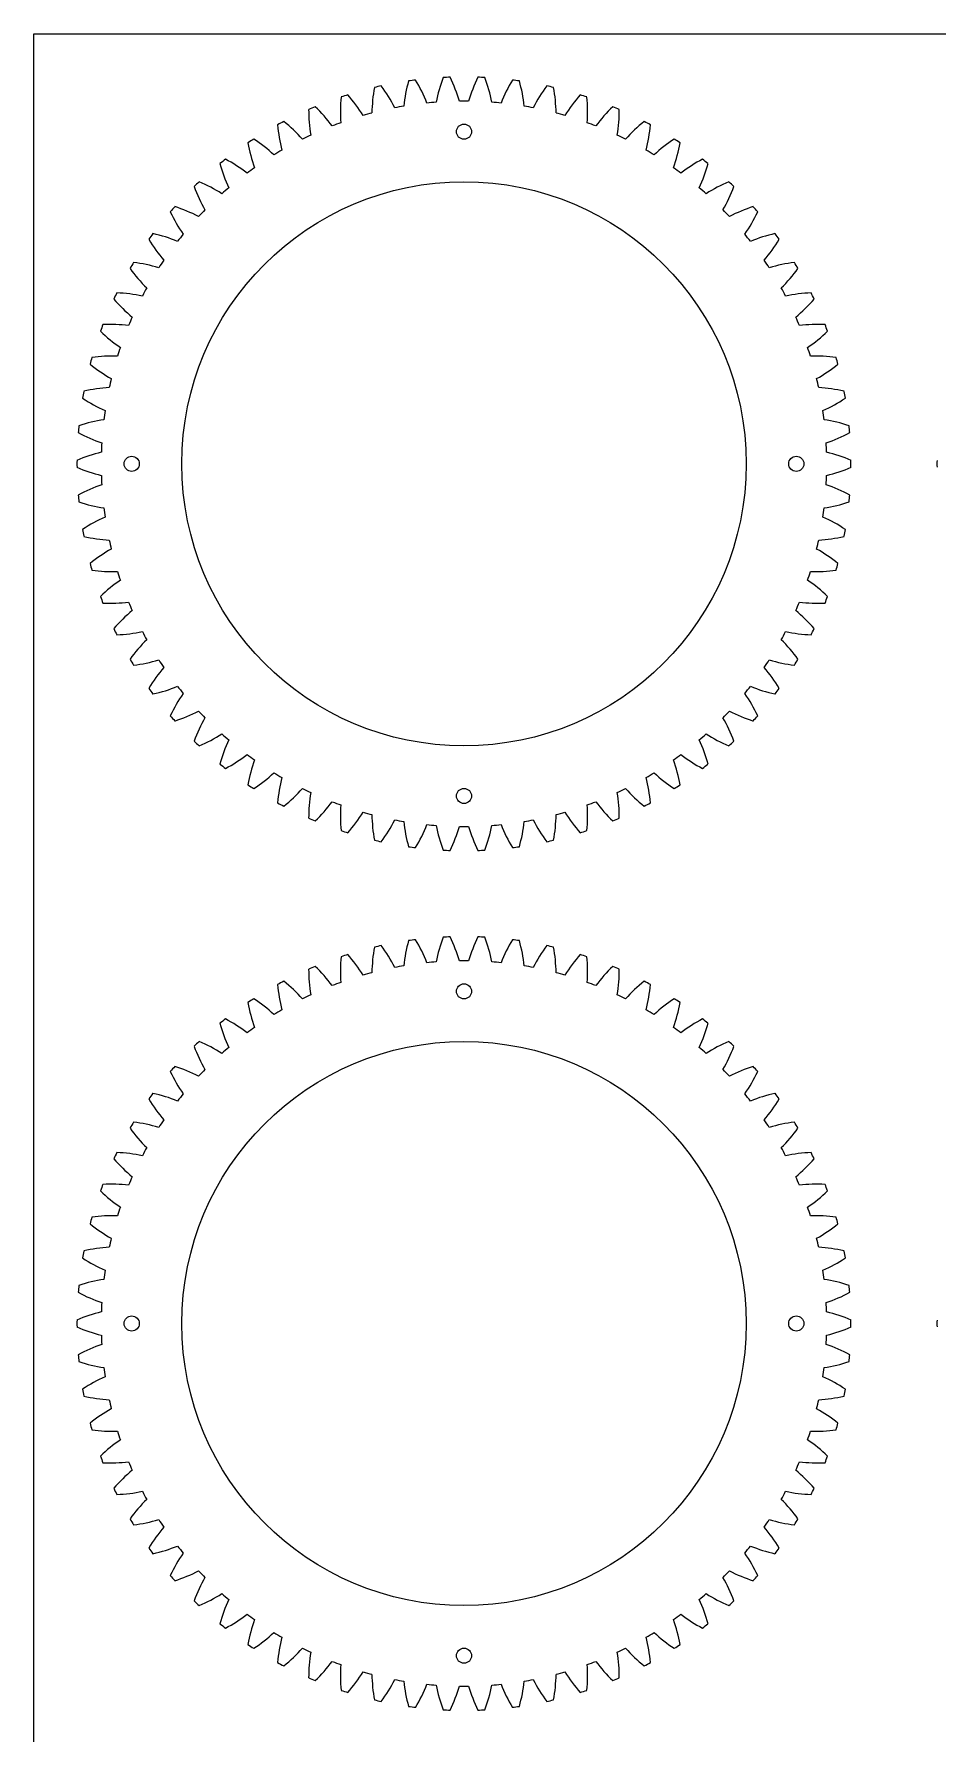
# Model space of a CAD drawing. Header units: inches. Extents: x 0 to 48, y -0.6 to 48.
# Drawn here: x 0 to 8.4, y 32.19 to 48 of the extents above; entities that cross this region are included whole.
import ezdxf

# ---------------------------------------------------------------- set-up
doc = ezdxf.new("R2010")
doc.units = ezdxf.units.IN
doc.header["$MEASUREMENT"] = 0

msp = doc.modelspace()

# ---------------------------------------------------------------- linework, layer by layer
at = {"color": 7, "linetype": 'Continuous'}
for p, q in [((0, 0), (0, 48)), ((0, 48), (48, 48))]:
    msp.add_line(p, q, dxfattribs=at)
for centre, radius in [((4, 47.091), 0.0703), ((4, 44), 2.625), ((0.909, 44), 0.0703), ((7.091, 44), 0.0703), ((4, 40.909), 0.0703), ((4, 39.091), 0.0703), ((4, 36), 2.625), ((0.909, 36), 0.0703), ((7.091, 36), 0.0703), ((4, 32.909), 0.0703)]:
    msp.add_circle(centre, radius, dxfattribs=at)
for centre, radius, start, end in [((5.114, 47.095), 1.4, 159.0668, 168.8661), ((4, 44), 3.6, 92.0569, 93.0859), ((2.613, 46.982), 1.4, 16.2767, 26.076), ((5.387, 46.982), 1.4, 153.924, 163.7233), ((4, 44), 3.6, 86.9141, 87.9431), ((2.886, 47.095), 1.4, 11.1339, 20.9332), ((4, 44), 3.6, 107.4855, 108.5145), ((1.87, 46.506), 1.4, 31.7053, 41.5046), ((4.543, 47.244), 1.4, 169.3525, 179.1519), ((4, 44), 3.6, 102.3426, 103.3716), ((2.103, 46.687), 1.4, 26.5624, 36.3618), ((4.832, 47.182), 1.4, 164.2097, 174.009), ((4, 44), 3.6, 97.1998, 98.2288), ((2.352, 46.846), 1.4, 21.4196, 31.2189), ((5.648, 46.846), 1.4, 148.7811, 158.5804), ((4, 44), 3.6, 81.7712, 82.8002), ((3.168, 47.182), 1.4, 5.991, 15.7903), ((5.897, 46.687), 1.4, 143.6382, 153.4376), ((4, 44), 3.6, 76.6284, 77.6574), ((3.457, 47.244), 1.4, 0.8481, 10.6475), ((6.13, 46.506), 1.4, 138.4954, 148.2947), ((4, 44), 3.6, 71.4855, 72.5145), ((4, 44), 3.6, 112.6284, 113.6574), ((3.955, 47.289), 1.4, 179.6382, 189.4376), ((1.654, 46.305), 1.4, 36.8481, 46.6475), ((4.25, 47.279), 1.4, 174.4954, 184.2947), ((4, 44), 3.375, 99.5587, 101.0127), ((4, 44), 3.375, 94.4159, 95.8699), ((4, 44), 3.375, 89.273, 90.727), ((4, 44), 3.375, 84.1301, 85.5841), ((4, 44), 3.375, 78.9873, 80.4413), ((3.75, 47.279), 1.4, 355.7053, 5.5046), ((6.346, 46.305), 1.4, 133.3525, 143.1519), ((4, 44), 3.6, 66.3426, 67.3716), ((4.045, 47.289), 1.4, 350.5624, 0.3618), ((4, 44), 3.6, 117.7712, 118.8002), ((3.661, 47.271), 1.4, 184.7811, 194.5804), ((1.457, 46.085), 1.4, 41.991, 51.7903), ((4, 44), 3.375, 109.8444, 111.2984), ((4, 44), 3.375, 104.7016, 106.1556), ((4, 44), 3.375, 73.8444, 75.2984), ((4, 44), 3.375, 68.7016, 70.1556), ((6.543, 46.085), 1.4, 128.2097, 138.009), ((4, 44), 3.6, 61.1998, 62.2288), ((4.339, 47.271), 1.4, 345.4196, 355.2189), ((4, 44), 3.6, 122.9141, 123.9431), ((3.369, 47.228), 1.4, 189.924, 199.7233), ((1.28, 45.849), 1.4, 47.1339, 56.9332), ((4, 44), 3.375, 114.9873, 116.4413), ((4, 44), 3.375, 63.5587, 65.0127), ((6.72, 45.849), 1.4, 123.0668, 132.8661), ((4.631, 47.228), 1.4, 340.2767, 350.076), ((4, 44), 3.6, 56.0569, 57.0859), ((4, 44), 3.6, 128.0569, 129.0859), ((1.125, 45.598), 1.4, 52.2767, 62.076), ((4, 44), 3.375, 120.1301, 121.5841), ((4, 44), 3.375, 58.4159, 59.8699), ((6.875, 45.598), 1.4, 117.924, 127.7233), ((4, 44), 3.6, 50.9141, 51.9431), ((3.082, 47.158), 1.4, 195.0668, 204.8661), ((4, 44), 3.375, 125.273, 126.727), ((4, 44), 3.375, 53.273, 54.727), ((4.918, 47.158), 1.4, 335.1339, 344.9332), ((4, 44), 3.6, 133.1998, 134.2288), ((2.803, 47.063), 1.4, 200.2097, 210.009), ((0.994, 45.334), 1.4, 57.4196, 67.2189), ((4, 44), 3.375, 130.4159, 131.8699), ((4, 44), 3.375, 48.1301, 49.5841), ((7.006, 45.334), 1.4, 112.7811, 122.5804), ((5.197, 47.063), 1.4, 329.991, 339.7903), ((4, 44), 3.6, 45.7712, 46.8002), ((4, 44), 3.6, 138.3426, 139.3716), ((2.533, 46.944), 1.4, 205.3525, 215.1519), ((0.886, 45.059), 1.4, 62.5624, 72.3618), ((4, 44), 3.375, 135.5587, 137.0127), ((4, 44), 3.375, 42.9873, 44.4413), ((7.114, 45.059), 1.4, 107.6382, 117.4376), ((5.467, 46.944), 1.4, 324.8481, 334.6475), ((4, 44), 3.6, 40.6284, 41.6574), ((4, 44), 3.6, 143.4855, 144.5145), ((2.275, 46.8), 1.4, 210.4954, 220.2947), ((0.804, 44.775), 1.4, 67.7053, 77.5046), ((4, 44), 3.375, 140.7016, 142.1556), ((4, 44), 3.375, 37.8444, 39.2984), ((7.196, 44.775), 1.4, 102.4954, 112.2947), ((5.725, 46.8), 1.4, 319.7053, 329.5046), ((4, 44), 3.6, 35.4855, 36.5145), ((4, 44), 3.6, 148.6284, 149.6574), ((0.747, 44.486), 1.4, 72.8481, 82.6475), ((4, 44), 3.375, 145.8444, 147.2984), ((4, 44), 3.375, 32.7016, 34.1556), ((7.253, 44.486), 1.4, 97.3525, 107.1519), ((4, 44), 3.6, 30.3426, 31.3716), ((2.031, 46.634), 1.4, 215.6382, 225.4376), ((5.969, 46.634), 1.4, 314.5624, 324.3618), ((4, 44), 3.6, 153.7712, 154.8002), ((0.717, 44.192), 1.4, 77.991, 87.7903), ((4, 44), 3.375, 150.9873, 152.4413), ((4, 44), 3.375, 27.5587, 29.0127), ((7.283, 44.192), 1.4, 92.2097, 102.009), ((4, 44), 3.6, 25.1998, 26.2288), ((1.803, 46.447), 1.4, 220.7811, 230.5804), ((6.197, 46.447), 1.4, 309.4196, 319.2189), ((4, 44), 3.6, 158.9141, 159.9431), ((1.592, 46.24), 1.4, 225.924, 235.7233), ((0.713, 43.897), 1.4, 83.1339, 92.9332), ((4, 44), 3.375, 156.1301, 157.5841), ((4, 44), 3.375, 22.4159, 23.8699), ((7.287, 43.897), 1.4, 87.0668, 96.8661), ((6.408, 46.24), 1.4, 304.2767, 314.076), ((4, 44), 3.6, 20.0569, 21.0859), ((4, 44), 3.375, 161.273, 162.727), ((4, 44), 3.375, 17.273, 18.727), ((4, 44), 3.6, 164.0569, 165.0859), ((1.401, 46.016), 1.4, 231.0668, 240.8661), ((0.735, 43.603), 1.4, 88.2767, 98.076), ((7.265, 43.603), 1.4, 81.924, 91.7233), ((6.599, 46.016), 1.4, 299.1339, 308.9332), ((4, 44), 3.6, 14.9141, 15.9431), ((4, 44), 3.375, 166.4159, 167.8699), ((4, 44), 3.375, 12.1301, 13.5841), ((4, 44), 3.6, 169.1998, 170.2288), ((1.231, 45.774), 1.4, 236.2097, 246.009), ((0.784, 43.312), 1.4, 93.4196, 103.2189), ((7.216, 43.312), 1.4, 76.7811, 86.5804), ((6.769, 45.774), 1.4, 293.991, 303.7903), ((4, 44), 3.6, 9.7712, 10.8002), ((4, 44), 3.375, 171.5587, 173.0127), ((4, 44), 3.375, 6.9873, 8.4413), ((4, 44), 3.6, 174.3426, 175.3716), ((1.083, 45.519), 1.4, 241.3525, 251.1519), ((0.859, 43.026), 1.4, 98.5624, 108.3618), ((7.141, 43.026), 1.4, 71.6382, 81.4376), ((6.917, 45.519), 1.4, 288.8481, 298.6475), ((4, 44), 3.6, 4.6284, 5.6574), ((4, 44), 3.375, 176.7016, 178.1556), ((4, 44), 3.375, 1.8444, 3.2984), ((0.958, 42.748), 1.4, 103.7053, 113.5046), ((4, 44), 3.6, 179.4855, 180.5145), ((0.958, 45.252), 1.4, 246.4954, 256.2947), ((7.042, 42.748), 1.4, 66.4954, 76.2947), ((7.042, 45.252), 1.4, 283.7053, 293.5046), ((4, 44), 3.6, 359.4855, 0.5145), ((12, 44), 3.6, 179.4855, 180.5145), ((1.083, 42.481), 1.4, 108.8481, 118.6475), ((4, 44), 3.375, 181.8444, 183.2984), ((4, 44), 3.375, 356.7016, 358.1556), ((6.917, 42.481), 1.4, 61.3525, 71.1519), ((4, 44), 3.6, 184.6284, 185.6574), ((0.859, 44.974), 1.4, 251.6382, 261.4376), ((7.141, 44.974), 1.4, 278.5624, 288.3618), ((4, 44), 3.6, 354.3426, 355.3716), ((1.231, 42.226), 1.4, 113.991, 123.7903), ((4, 44), 3.375, 186.9873, 188.4413), ((4, 44), 3.375, 351.5587, 353.0127), ((6.769, 42.226), 1.4, 56.2097, 66.009), ((4, 44), 3.6, 189.7712, 190.8002), ((0.784, 44.688), 1.4, 256.7811, 266.5804), ((7.216, 44.688), 1.4, 273.4196, 283.2189), ((4, 44), 3.6, 349.1998, 350.2288), ((1.401, 41.984), 1.4, 119.1339, 128.9332), ((4, 44), 3.375, 192.1301, 193.5841), ((4, 44), 3.375, 346.4159, 347.8699), ((6.599, 41.984), 1.4, 51.0668, 60.8661), ((4, 44), 3.6, 194.9141, 195.9431), ((0.735, 44.397), 1.4, 261.924, 271.7233), ((7.265, 44.397), 1.4, 268.2767, 278.076), ((4, 44), 3.6, 344.0569, 345.0859), ((1.592, 41.76), 1.4, 124.2767, 134.076), ((4, 44), 3.375, 197.273, 198.727), ((4, 44), 3.375, 341.273, 342.727), ((6.408, 41.76), 1.4, 45.924, 55.7233), ((4, 44), 3.6, 200.0569, 201.0859), ((0.713, 44.103), 1.4, 267.0668, 276.8661), ((4, 44), 3.375, 202.4159, 203.8699), ((4, 44), 3.375, 336.1301, 337.5841), ((7.287, 44.103), 1.4, 263.1339, 272.9332), ((4, 44), 3.6, 338.9141, 339.9431), ((1.803, 41.553), 1.4, 129.4196, 139.2189), ((6.197, 41.553), 1.4, 40.7811, 50.5804), ((4, 44), 3.6, 205.1998, 206.2288), ((0.717, 43.808), 1.4, 272.2097, 282.009), ((4, 44), 3.375, 207.5587, 209.0127), ((4, 44), 3.375, 330.9873, 332.4413), ((7.283, 43.808), 1.4, 257.991, 267.7903), ((4, 44), 3.6, 333.7712, 334.8002), ((2.031, 41.366), 1.4, 134.5624, 144.3618), ((5.969, 41.366), 1.4, 35.6382, 45.4376), ((4, 44), 3.6, 210.3426, 211.3716), ((0.747, 43.514), 1.4, 277.3525, 287.1519), ((2.275, 41.2), 1.4, 139.7053, 149.5046), ((4, 44), 3.375, 212.7016, 214.1556), ((4, 44), 3.375, 325.8444, 327.2984), ((5.725, 41.2), 1.4, 30.4954, 40.2947), ((7.253, 43.514), 1.4, 252.8481, 262.6475), ((4, 44), 3.6, 328.6284, 329.6574), ((4, 44), 3.6, 215.4855, 216.5145), ((0.804, 43.225), 1.4, 282.4954, 292.2947), ((4, 44), 3.375, 217.8444, 219.2984), ((4, 44), 3.375, 320.7016, 322.1556), ((7.196, 43.225), 1.4, 247.7053, 257.5046), ((4, 44), 3.6, 323.4855, 324.5145), ((2.533, 41.056), 1.4, 144.8481, 154.6475), ((5.467, 41.056), 1.4, 25.3525, 35.1519), ((4, 44), 3.6, 220.6284, 221.6574), ((0.886, 42.941), 1.4, 287.6382, 297.4376), ((2.803, 40.937), 1.4, 149.991, 159.7903), ((4, 44), 3.375, 222.9873, 224.4413), ((4, 44), 3.375, 315.5587, 317.0127), ((5.197, 40.937), 1.4, 20.2097, 30.009), ((7.114, 42.941), 1.4, 242.5624, 252.3618), ((4, 44), 3.6, 318.3426, 319.3716), ((0.994, 42.666), 1.4, 292.7811, 302.5804), ((3.082, 40.842), 1.4, 155.1339, 164.9332), ((4, 44), 3.375, 228.1301, 229.5841), ((4, 44), 3.375, 310.4159, 311.8699), ((4.918, 40.842), 1.4, 15.0668, 24.8661), ((7.006, 42.666), 1.4, 237.4196, 247.2189), ((4, 44), 3.6, 225.7712, 226.8002), ((1.125, 42.402), 1.4, 297.924, 307.7233), ((4, 44), 3.375, 233.273, 234.727), ((4, 44), 3.375, 305.273, 306.727), ((6.875, 42.402), 1.4, 232.2767, 242.076), ((4, 44), 3.6, 313.1998, 314.2288), ((4, 44), 3.6, 230.9141, 231.9431), ((3.369, 40.772), 1.4, 160.2767, 170.076), ((1.28, 42.151), 1.4, 303.0668, 312.8661), ((4, 44), 3.375, 238.4159, 239.8699), ((4, 44), 3.375, 300.1301, 301.5841), ((6.72, 42.151), 1.4, 227.1339, 236.9332), ((4.631, 40.772), 1.4, 9.924, 19.7233), ((4, 44), 3.6, 308.0569, 309.0859), ((4, 44), 3.6, 236.0569, 237.0859), ((3.661, 40.729), 1.4, 165.4196, 175.2189), ((1.457, 41.915), 1.4, 308.2097, 318.009), ((4, 44), 3.375, 243.5587, 245.0127), ((4, 44), 3.375, 294.9873, 296.4413), ((6.543, 41.915), 1.4, 221.991, 231.7903), ((4.339, 40.729), 1.4, 4.7811, 14.5804), ((4, 44), 3.6, 302.9141, 303.9431), ((4, 44), 3.6, 241.1998, 242.2288), ((3.955, 40.711), 1.4, 170.5624, 180.3618), ((1.654, 41.695), 1.4, 313.3525, 323.1519), ((4, 44), 3.375, 248.7016, 250.1556), ((4.25, 40.721), 1.4, 175.7053, 185.5046), ((3.75, 40.721), 1.4, 354.4954, 4.2947), ((4, 44), 3.375, 289.8444, 291.2984), ((6.346, 41.695), 1.4, 216.8481, 226.6475), ((4.045, 40.711), 1.4, 359.6382, 9.4376), ((4, 44), 3.6, 297.7712, 298.8002), ((4, 44), 3.6, 246.3426, 247.3716), ((1.87, 41.494), 1.4, 318.4954, 328.2947), ((4, 44), 3.375, 253.8444, 255.2984), ((4.543, 40.756), 1.4, 180.8481, 190.6475), ((2.103, 41.313), 1.4, 323.6382, 333.4376), ((4, 44), 3.375, 258.9873, 260.4413), ((4.832, 40.818), 1.4, 185.991, 195.7903), ((2.352, 41.154), 1.4, 328.7811, 338.5804), ((4, 44), 3.375, 264.1301, 265.5841), ((5.114, 40.905), 1.4, 191.1339, 200.9332), ((2.886, 40.905), 1.4, 339.0668, 348.8661), ((4, 44), 3.375, 274.4159, 275.8699), ((5.648, 41.154), 1.4, 201.4196, 211.2189), ((3.168, 40.818), 1.4, 344.2097, 354.009), ((4, 44), 3.375, 279.5587, 281.0127), ((5.897, 41.313), 1.4, 206.5624, 216.3618), ((3.457, 40.756), 1.4, 349.3525, 359.1519), ((4, 44), 3.375, 284.7016, 286.1556), ((6.13, 41.494), 1.4, 211.7053, 221.5046), ((4, 44), 3.6, 292.6284, 293.6574), ((4, 44), 3.6, 251.4855, 252.5145), ((4, 44), 3.6, 256.6284, 257.6574), ((2.613, 41.018), 1.4, 333.924, 343.7233), ((4, 44), 3.375, 269.273, 270.727), ((5.387, 41.018), 1.4, 196.2767, 206.076), ((4, 44), 3.6, 282.3426, 283.3716), ((4, 44), 3.6, 287.4855, 288.5145), ((4, 44), 3.6, 261.7712, 262.8002), ((4, 44), 3.6, 266.9141, 267.9431), ((4, 44), 3.6, 272.0569, 273.0859), ((4, 44), 3.6, 277.1998, 278.2288), ((4.832, 39.182), 1.4, 164.2097, 174.009), ((4, 36), 3.6, 97.1998, 98.2288), ((2.352, 38.846), 1.4, 21.4196, 31.2189), ((5.114, 39.095), 1.4, 159.0668, 168.8661), ((4, 36), 3.6, 92.0569, 93.0859), ((2.613, 38.982), 1.4, 16.2767, 26.076), ((5.387, 38.982), 1.4, 153.924, 163.7233), ((4, 36), 3.6, 86.9141, 87.9431), ((2.886, 39.095), 1.4, 11.1339, 20.9332), ((5.648, 38.846), 1.4, 148.7811, 158.5804), ((4, 36), 3.6, 81.7712, 82.8002), ((3.168, 39.182), 1.4, 5.991, 15.7903), ((4.25, 39.279), 1.4, 174.4954, 184.2947), ((4, 36), 3.6, 107.4855, 108.5145), ((1.87, 38.506), 1.4, 31.7053, 41.5046), ((4.543, 39.244), 1.4, 169.3525, 179.1519), ((4, 36), 3.6, 102.3426, 103.3716), ((2.103, 38.687), 1.4, 26.5624, 36.3618), ((4, 36), 3.375, 89.273, 90.727), ((5.897, 38.687), 1.4, 143.6382, 153.4376), ((4, 36), 3.6, 76.6284, 77.6574), ((3.457, 39.244), 1.4, 0.8481, 10.6475), ((6.13, 38.506), 1.4, 138.4954, 148.2947), ((4, 36), 3.6, 71.4855, 72.5145), ((3.75, 39.279), 1.4, 355.7053, 5.5046), ((4, 36), 3.6, 112.6284, 113.6574), ((3.955, 39.289), 1.4, 179.6382, 189.4376), ((1.654, 38.305), 1.4, 36.8481, 46.6475), ((4, 36), 3.375, 104.7016, 106.1556), ((4, 36), 3.375, 99.5587, 101.0127), ((4, 36), 3.375, 94.4159, 95.8699), ((4, 36), 3.375, 84.1301, 85.5841), ((4, 36), 3.375, 78.9873, 80.4413), ((4, 36), 3.375, 73.8444, 75.2984), ((6.346, 38.305), 1.4, 133.3525, 143.1519), ((4, 36), 3.6, 66.3426, 67.3716), ((4.045, 39.289), 1.4, 350.5624, 0.3618), ((4, 36), 3.6, 117.7712, 118.8002), ((3.661, 39.271), 1.4, 184.7811, 194.5804), ((1.457, 38.085), 1.4, 41.991, 51.7903), ((4, 36), 3.375, 114.9873, 116.4413), ((4, 36), 3.375, 109.8444, 111.2984), ((4, 36), 3.375, 68.7016, 70.1556), ((4, 36), 3.375, 63.5587, 65.0127), ((6.543, 38.085), 1.4, 128.2097, 138.009), ((4, 36), 3.6, 61.1998, 62.2288), ((4.339, 39.271), 1.4, 345.4196, 355.2189), ((4, 36), 3.6, 122.9141, 123.9431), ((3.369, 39.228), 1.4, 189.924, 199.7233), ((1.28, 37.849), 1.4, 47.1339, 56.9332), ((4, 36), 3.375, 120.1301, 121.5841), ((4, 36), 3.375, 58.4159, 59.8699), ((6.72, 37.849), 1.4, 123.0668, 132.8661), ((4.631, 39.228), 1.4, 340.2767, 350.076), ((4, 36), 3.6, 56.0569, 57.0859), ((4, 36), 3.6, 128.0569, 129.0859), ((3.082, 39.158), 1.4, 195.0668, 204.8661), ((1.125, 37.598), 1.4, 52.2767, 62.076), ((4, 36), 3.375, 125.273, 126.727), ((4, 36), 3.375, 53.273, 54.727), ((6.875, 37.598), 1.4, 117.924, 127.7233), ((4.918, 39.158), 1.4, 335.1339, 344.9332), ((4, 36), 3.6, 50.9141, 51.9431), ((4, 36), 3.6, 133.1998, 134.2288), ((2.803, 39.063), 1.4, 200.2097, 210.009), ((0.994, 37.334), 1.4, 57.4196, 67.2189), ((7.006, 37.334), 1.4, 112.7811, 122.5804), ((5.197, 39.063), 1.4, 329.991, 339.7903), ((4, 36), 3.6, 45.7712, 46.8002), ((4, 36), 3.375, 130.4159, 131.8699), ((4, 36), 3.375, 48.1301, 49.5841), ((4, 36), 3.6, 138.3426, 139.3716), ((2.533, 38.944), 1.4, 205.3525, 215.1519), ((0.886, 37.059), 1.4, 62.5624, 72.3618), ((4, 36), 3.375, 135.5587, 137.0127), ((4, 36), 3.375, 42.9873, 44.4413), ((7.114, 37.059), 1.4, 107.6382, 117.4376), ((5.467, 38.944), 1.4, 324.8481, 334.6475), ((4, 36), 3.6, 40.6284, 41.6574), ((4, 36), 3.6, 143.4855, 144.5145), ((0.804, 36.775), 1.4, 67.7053, 77.5046), ((4, 36), 3.375, 140.7016, 142.1556), ((4, 36), 3.375, 37.8444, 39.2984), ((7.196, 36.775), 1.4, 102.4954, 112.2947), ((4, 36), 3.6, 35.4855, 36.5145), ((2.275, 38.8), 1.4, 210.4954, 220.2947), ((5.725, 38.8), 1.4, 319.7053, 329.5046), ((4, 36), 3.6, 148.6284, 149.6574), ((2.031, 38.634), 1.4, 215.6382, 225.4376), ((0.747, 36.486), 1.4, 72.8481, 82.6475), ((4, 36), 3.375, 145.8444, 147.2984), ((4, 36), 3.375, 32.7016, 34.1556), ((7.253, 36.486), 1.4, 97.3525, 107.1519), ((5.969, 38.634), 1.4, 314.5624, 324.3618), ((4, 36), 3.6, 30.3426, 31.3716), ((4, 36), 3.375, 150.9873, 152.4413), ((4, 36), 3.375, 27.5587, 29.0127), ((4, 36), 3.6, 153.7712, 154.8002), ((1.803, 38.447), 1.4, 220.7811, 230.5804), ((0.717, 36.192), 1.4, 77.991, 87.7903), ((7.283, 36.192), 1.4, 92.2097, 102.009), ((6.197, 38.447), 1.4, 309.4196, 319.2189), ((4, 36), 3.6, 25.1998, 26.2288), ((4, 36), 3.375, 156.1301, 157.5841), ((4, 36), 3.375, 22.4159, 23.8699), ((4, 36), 3.6, 158.9141, 159.9431), ((1.592, 38.24), 1.4, 225.924, 235.7233), ((0.713, 35.897), 1.4, 83.1339, 92.9332), ((7.287, 35.897), 1.4, 87.0668, 96.8661), ((6.408, 38.24), 1.4, 304.2767, 314.076), ((4, 36), 3.6, 20.0569, 21.0859), ((0.735, 35.603), 1.4, 88.2767, 98.076), ((4, 36), 3.375, 161.273, 162.727), ((4, 36), 3.375, 17.273, 18.727), ((7.265, 35.603), 1.4, 81.924, 91.7233), ((4, 36), 3.6, 164.0569, 165.0859), ((1.401, 38.016), 1.4, 231.0668, 240.8661), ((6.599, 38.016), 1.4, 299.1339, 308.9332), ((4, 36), 3.6, 14.9141, 15.9431), ((0.784, 35.312), 1.4, 93.4196, 103.2189), ((4, 36), 3.375, 166.4159, 167.8699), ((4, 36), 3.375, 12.1301, 13.5841), ((7.216, 35.312), 1.4, 76.7811, 86.5804), ((4, 36), 3.6, 169.1998, 170.2288), ((1.231, 37.774), 1.4, 236.2097, 246.009), ((6.769, 37.774), 1.4, 293.991, 303.7903), ((4, 36), 3.6, 9.7712, 10.8002), ((0.859, 35.026), 1.4, 98.5624, 108.3618), ((4, 36), 3.375, 171.5587, 173.0127), ((4, 36), 3.375, 6.9873, 8.4413), ((7.141, 35.026), 1.4, 71.6382, 81.4376), ((4, 36), 3.6, 174.3426, 175.3716), ((1.083, 37.519), 1.4, 241.3525, 251.1519), ((6.917, 37.519), 1.4, 288.8481, 298.6475), ((4, 36), 3.6, 4.6284, 5.6574), ((0.958, 34.748), 1.4, 103.7053, 113.5046), ((4, 36), 3.375, 176.7016, 178.1556), ((4, 36), 3.375, 1.8444, 3.2984), ((7.042, 34.748), 1.4, 66.4954, 76.2947), ((4, 36), 3.6, 179.4855, 180.5145), ((0.958, 37.252), 1.4, 246.4954, 256.2947), ((4, 36), 3.375, 181.8444, 183.2984), ((4, 36), 3.375, 356.7016, 358.1556), ((7.042, 37.252), 1.4, 283.7053, 293.5046), ((4, 36), 3.6, 359.4855, 0.5145), ((12, 36), 3.6, 179.4855, 180.5145), ((1.083, 34.481), 1.4, 108.8481, 118.6475), ((6.917, 34.481), 1.4, 61.3525, 71.1519), ((4, 36), 3.6, 184.6284, 185.6574), ((0.859, 36.974), 1.4, 251.6382, 261.4376), ((4, 36), 3.375, 186.9873, 188.4413), ((4, 36), 3.375, 351.5587, 353.0127), ((7.141, 36.974), 1.4, 278.5624, 288.3618), ((4, 36), 3.6, 354.3426, 355.3716), ((1.231, 34.226), 1.4, 113.991, 123.7903), ((6.769, 34.226), 1.4, 56.2097, 66.009), ((4, 36), 3.6, 189.7712, 190.8002), ((0.784, 36.688), 1.4, 256.7811, 266.5804), ((4, 36), 3.375, 192.1301, 193.5841), ((4, 36), 3.375, 346.4159, 347.8699), ((7.216, 36.688), 1.4, 273.4196, 283.2189), ((4, 36), 3.6, 349.1998, 350.2288), ((1.401, 33.984), 1.4, 119.1339, 128.9332), ((6.599, 33.984), 1.4, 51.0668, 60.8661), ((4, 36), 3.6, 194.9141, 195.9431), ((0.735, 36.397), 1.4, 261.924, 271.7233), ((4, 36), 3.375, 197.273, 198.727), ((4, 36), 3.375, 341.273, 342.727), ((7.265, 36.397), 1.4, 268.2767, 278.076), ((4, 36), 3.6, 344.0569, 345.0859), ((1.592, 33.76), 1.4, 124.2767, 134.076), ((6.408, 33.76), 1.4, 45.924, 55.7233), ((4, 36), 3.6, 200.0569, 201.0859), ((0.713, 36.103), 1.4, 267.0668, 276.8661), ((1.803, 33.553), 1.4, 129.4196, 139.2189), ((4, 36), 3.375, 202.4159, 203.8699), ((4, 36), 3.375, 336.1301, 337.5841), ((6.197, 33.553), 1.4, 40.7811, 50.5804), ((7.287, 36.103), 1.4, 263.1339, 272.9332), ((4, 36), 3.6, 338.9141, 339.9431), ((4, 36), 3.6, 205.1998, 206.2288), ((0.717, 35.808), 1.4, 272.2097, 282.009), ((2.031, 33.366), 1.4, 134.5624, 144.3618), ((4, 36), 3.375, 207.5587, 209.0127), ((4, 36), 3.375, 330.9873, 332.4413), ((5.969, 33.366), 1.4, 35.6382, 45.4376), ((7.283, 35.808), 1.4, 257.991, 267.7903), ((4, 36), 3.6, 333.7712, 334.8002), ((4, 36), 3.6, 210.3426, 211.3716), ((0.747, 35.514), 1.4, 277.3525, 287.1519), ((4, 36), 3.375, 212.7016, 214.1556), ((4, 36), 3.375, 325.8444, 327.2984), ((7.253, 35.514), 1.4, 252.8481, 262.6475), ((4, 36), 3.6, 328.6284, 329.6574), ((2.275, 33.2), 1.4, 139.7053, 149.5046), ((5.725, 33.2), 1.4, 30.4954, 40.2947), ((4, 36), 3.6, 215.4855, 216.5145), ((0.804, 35.225), 1.4, 282.4954, 292.2947), ((2.533, 33.056), 1.4, 144.8481, 154.6475), ((4, 36), 3.375, 217.8444, 219.2984), ((4, 36), 3.375, 320.7016, 322.1556), ((5.467, 33.056), 1.4, 25.3525, 35.1519), ((7.196, 35.225), 1.4, 247.7053, 257.5046), ((4, 36), 3.6, 323.4855, 324.5145), ((0.886, 34.941), 1.4, 287.6382, 297.4376), ((4, 36), 3.375, 222.9873, 224.4413), ((4, 36), 3.375, 315.5587, 317.0127), ((7.114, 34.941), 1.4, 242.5624, 252.3618), ((4, 36), 3.6, 220.6284, 221.6574), ((2.803, 32.937), 1.4, 149.991, 159.7903), ((5.197, 32.937), 1.4, 20.2097, 30.009), ((4, 36), 3.6, 318.3426, 319.3716), ((4, 36), 3.6, 225.7712, 226.8002), ((0.994, 34.666), 1.4, 292.7811, 302.5804), ((3.082, 32.842), 1.4, 155.1339, 164.9332), ((4, 36), 3.375, 228.1301, 229.5841), ((4, 36), 3.375, 310.4159, 311.8699), ((4.918, 32.842), 1.4, 15.0668, 24.8661), ((7.006, 34.666), 1.4, 237.4196, 247.2189), ((4, 36), 3.6, 313.1998, 314.2288), ((4, 36), 3.6, 230.9141, 231.9431), ((1.125, 34.402), 1.4, 297.924, 307.7233), ((4, 36), 3.375, 233.273, 234.727), ((3.369, 32.772), 1.4, 160.2767, 170.076), ((4, 36), 3.375, 305.273, 306.727), ((4.631, 32.772), 1.4, 9.924, 19.7233), ((6.875, 34.402), 1.4, 232.2767, 242.076), ((4, 36), 3.6, 308.0569, 309.0859), ((1.28, 34.151), 1.4, 303.0668, 312.8661), ((4, 36), 3.375, 238.4159, 239.8699), ((3.661, 32.729), 1.4, 165.4196, 175.2189), ((4, 36), 3.375, 300.1301, 301.5841), ((4.339, 32.729), 1.4, 4.7811, 14.5804), ((6.72, 34.151), 1.4, 227.1339, 236.9332), ((4, 36), 3.6, 236.0569, 237.0859), ((1.457, 33.915), 1.4, 308.2097, 318.009), ((4, 36), 3.375, 243.5587, 245.0127), ((3.955, 32.711), 1.4, 170.5624, 180.3618), ((4, 36), 3.375, 294.9873, 296.4413), ((4.045, 32.711), 1.4, 359.6382, 9.4376), ((6.543, 33.915), 1.4, 221.991, 231.7903), ((4, 36), 3.6, 302.9141, 303.9431), ((4, 36), 3.6, 241.1998, 242.2288), ((1.654, 33.695), 1.4, 313.3525, 323.1519), ((4, 36), 3.375, 248.7016, 250.1556), ((4.25, 32.721), 1.4, 175.7053, 185.5046), ((1.87, 33.494), 1.4, 318.4954, 328.2947), ((4, 36), 3.375, 253.8444, 255.2984), ((4.543, 32.756), 1.4, 180.8481, 190.6475), ((3.457, 32.756), 1.4, 349.3525, 359.1519), ((4, 36), 3.375, 284.7016, 286.1556), ((6.13, 33.494), 1.4, 211.7053, 221.5046), ((3.75, 32.721), 1.4, 354.4954, 4.2947), ((4, 36), 3.375, 289.8444, 291.2984), ((6.346, 33.695), 1.4, 216.8481, 226.6475), ((4, 36), 3.6, 297.7712, 298.8002), ((4, 36), 3.6, 246.3426, 247.3716), ((4, 36), 3.6, 251.4855, 252.5145), ((2.103, 33.313), 1.4, 323.6382, 333.4376), ((4, 36), 3.375, 258.9873, 260.4413), ((4.832, 32.818), 1.4, 185.991, 195.7903), ((2.352, 33.154), 1.4, 328.7811, 338.5804), ((4, 36), 3.375, 264.1301, 265.5841), ((5.114, 32.905), 1.4, 191.1339, 200.9332), ((2.613, 33.018), 1.4, 333.924, 343.7233), ((4, 36), 3.375, 269.273, 270.727), ((5.387, 33.018), 1.4, 196.2767, 206.076), ((2.886, 32.905), 1.4, 339.0668, 348.8661), ((4, 36), 3.375, 274.4159, 275.8699), ((5.648, 33.154), 1.4, 201.4196, 211.2189), ((3.168, 32.818), 1.4, 344.2097, 354.009), ((4, 36), 3.375, 279.5587, 281.0127), ((5.897, 33.313), 1.4, 206.5624, 216.3618), ((4, 36), 3.6, 287.4855, 288.5145), ((4, 36), 3.6, 292.6284, 293.6574), ((4, 36), 3.6, 256.6284, 257.6574), ((4, 36), 3.6, 261.7712, 262.8002), ((4, 36), 3.6, 277.1998, 278.2288), ((4, 36), 3.6, 282.3426, 283.3716), ((4, 36), 3.6, 266.9141, 267.9431), ((4, 36), 3.6, 272.0569, 273.0859)]:
    msp.add_arc(centre, radius, start, end, dxfattribs=at)

doc.saveas('drawing.dxf')
